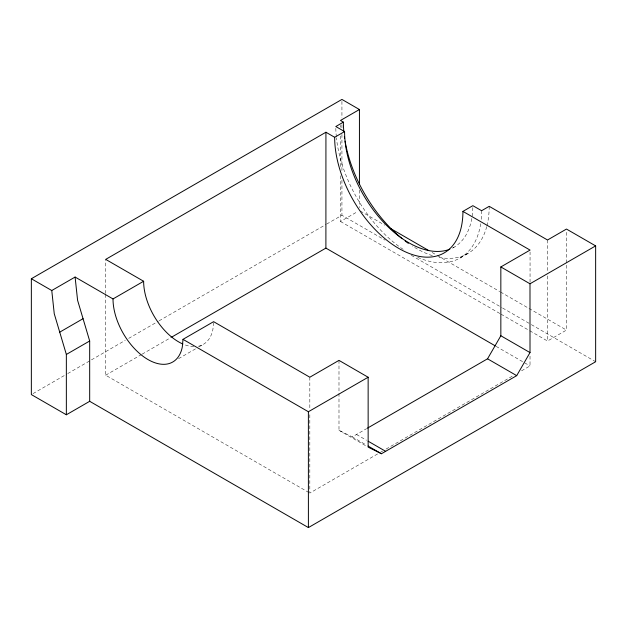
<?xml version="1.0" encoding="UTF-8"?>
<svg xmlns="http://www.w3.org/2000/svg" width="627" height="627" viewBox="0 0 627 627"><rect width="100%" height="100%" fill="white"/><g stroke="black" fill="none" stroke-linecap="round" stroke-linejoin="round"><path stroke-width="0.47" stroke-dasharray="3.13 2.35" d="M308.978 492.587L105.673 375.205L105.689 294.424M105.689 293.452L105.697 259.382M521.554 370.831L530.019 365.941L530.027 355.235M530.05 282.213L530.058 252.03M213.525 322.607L212.945 329.167A49.494 28.568 60 0 1 198.069 346.292M33.043 393.599L66.893 374.053M67.74 373.567L125.29 340.336M128.676 338.384L158.294 321.283M159.14 320.797L325.852 224.544M326.698 224.051L341.934 215.257L385.064 240.157M340.477 175.834L340.477 221.488L357.79 211.495M105.673 375.205L141.247 354.678M142.094 354.184L170.897 337.561M178.538 358.66L195.922 348.628M199.229 346.715L203.367 344.325M452.404 248.159L454.058 247.21M460.265 257.909L467.844 253.527M338.988 393.395L338.988 430.302L352.28 436.909L366.63 428.617M529.776 330.782L547.52 341.025L566.479 330.084L566.471 231.002M377.579 453.956L309.824 493.073L309.824 413.24M380.965 451.996L382.658 451.025M386.052 449.065L513.082 375.722M360.282 211.033L384.79 225.179M432.113 252.501L436.337 254.946M437.184 255.432L499.719 291.539M500.558 292.025L566.479 330.084M411.281 255.291L501.772 307.536M502.619 308.029L530.528 324.135M531.375 324.629L595.65 361.732M340.477 221.488L500.197 313.704M501.044 314.19L528.929 330.288M496.145 346.386L530.019 365.941M356.489 434.48L366.481 440.248M352.28 436.909L366.442 445.084M338.988 430.302L366.481 446.173M547.52 240L547.52 272.055M547.52 275.943L547.52 341.025M359.436 190.146L359.436 207.631M341.934 101.37L341.934 117.915M341.934 124.726L341.934 128.621M341.934 134.46L341.934 172.425M341.934 180.215L341.934 215.257M340.477 125.322L340.477 127.265M340.477 136.012L340.477 167.095M338.988 360.376L338.988 392.424M309.824 377.219L309.824 409.345M193.806 346.645A49.494 28.568 60 0 1 183.766 344.403M480.666 223.721A103.102 59.526 60 0 1 417.12 257.094M403.153 249.35A103.102 59.526 60 0 1 336.425 137.885M336.331 136.913A103.102 59.526 60 0 1 335.821 128.363M481.614 210.711A103.102 59.526 60 0 1 481.128 220.132M486.717 226.676A103.102 59.526 60 0 1 437.912 257.117M432.371 255.636A103.102 59.526 60 0 1 412.323 246.011M489.193 206.33A103.102 59.526 60 0 1 486.96 225.751M472.829 207.592A90.735 52.378 60 0 1 452.42 248.088"/><path stroke-width="0.94" d="M171.743 337.075L325.899 248.104L325.93 132.234L105.697 259.382L143.63 281.264A49.494 28.568 60 0 0 182.912 344.043M462.93 211.393L530.058 250.079L500.84 266.945L529.995 283.788L530.011 352.593L516.703 375.644L381.443 453.736L368.151 447.129L368.143 377.242L338.988 360.376L309.824 377.219L213.611 321.667L182.99 339.348L182.324 346.849A49.494 28.576 60 0 1 144.571 357.382A49.494 28.576 60 0 1 113.009 298.938L75.099 277.056L51.767 290.52L31.35 278.741L31.35 394.571L66.352 414.776L89.685 401.311L308.398 527.581L595.65 361.732L595.642 245.894L566.471 229.059L547.52 240L489.193 206.33L481.614 210.711L472.852 205.672L462.93 211.393A90.735 52.378 60 0 1 398.788 248.433A90.735 52.378 60 0 1 334.653 137.289L325.93 132.234M367.477 428.131L487.54 358.809L500.848 335.758L500.84 266.945M31.35 278.741L341.934 99.419L359.436 109.521L359.436 184.322M359.436 109.521L340.477 120.47L343.384 122.147A103.102 59.526 60 0 0 343.823 131.568M343.384 122.147L335.806 126.529L344.576 131.568A90.735 52.378 60 0 0 381.545 220.046A90.735 52.378 60 0 0 449.833 249.225M334.653 137.289L344.576 131.568M113.009 298.938L143.63 281.264M59.722 332.161L83.054 318.688M66.352 414.776L66.352 354.451L89.677 340.986L77.583 300.278L75.099 277.056M182.99 339.348L308.39 411.743L368.143 377.242M529.995 283.788L595.642 245.894M390.699 228.596L428.727 250.549M500.848 335.758L530.011 352.593M325.899 248.104L495.299 345.892M487.54 358.809L516.703 375.644M368.151 441.212L385.644 451.315M368.112 446.048L381.443 453.736M66.352 354.451L54.251 313.743L51.767 290.52M308.39 411.743L308.398 527.581M89.677 340.986L89.685 401.311M408.349 243.339A103.102 59.526 60 0 1 405.191 241.034M402.072 238.597A103.102 59.526 60 0 1 345.077 141.161M344.638 138.395A103.102 59.526 60 0 1 344.364 136.435"/></g></svg>
